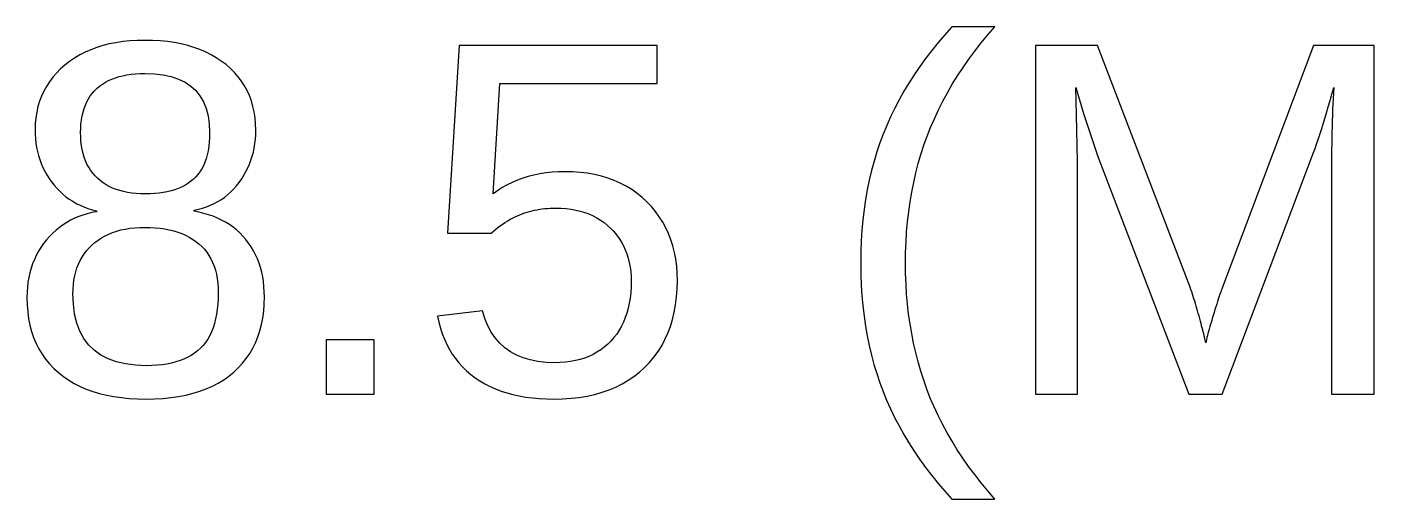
# Model space of a CAD drawing. Header units: metres. Extents: x -140 to 140, y -90 to 90.
# Drawn here: x -11.23 to -0.14, y -21.92 to -18.03 of the extents above; entities that cross this region are included whole.
import ezdxf

# ---------------------------------------------------------------- set-up
doc = ezdxf.new("R2010")
doc.units = ezdxf.units.M

msp = doc.modelspace()

# ---------------------------------------------------------------- linework, layer by layer
for p, q in [((-3.61098, -18.0338), (-3.66864, -18.0977)), ((-3.257, -18.0338), (-3.61098, -18.0338)), ((-3.31433, -18.0992), (-3.257, -18.0338)), ((-10.601, -18.187), (-10.6516, -18.2027)), ((-10.5484, -18.1738), (-10.601, -18.187)), ((-10.4938, -18.1629), (-10.5484, -18.1738)), ((-10.4372, -18.1545), (-10.4938, -18.1629)), ((-10.3786, -18.1485), (-10.4372, -18.1545)), ((-10.3181, -18.1449), (-10.3786, -18.1485)), ((-10.2555, -18.1437), (-10.3181, -18.1449)), ((-10.1915, -18.1448), (-10.2555, -18.1437)), ((-10.1295, -18.1484), (-10.1915, -18.1448)), ((-10.0697, -18.1543), (-10.1295, -18.1484)), ((-10.012, -18.1625), (-10.0697, -18.1543)), ((-9.95638, -18.1732), (-10.012, -18.1625)), ((-9.90286, -18.1861), (-9.95638, -18.1732)), ((-9.85146, -18.2015), (-9.90286, -18.1861)), ((-7.66768, -18.1864), (-7.76329, -19.7284)), ((-6.03813, -18.1864), (-7.66768, -18.1864)), ((-6.03813, -18.4976), (-6.03813, -18.1864)), ((-3.72397, -18.1622), (-3.77693, -18.2273)), ((-3.66864, -18.0977), (-3.72397, -18.1622)), ((-3.42181, -18.2319), (-3.36928, -18.1653)), ((-3.36928, -18.1653), (-3.31433, -18.0992)), ((-2.41263, -18.1864), (-2.92323, -18.1864)), ((-2.92323, -18.1864), (-2.92323, -21.0528)), ((-1.64973, -20.174), (-2.41263, -18.1864)), ((-0.63455, -18.1864), (-1.38321, -20.174)), ((-0.13614, -18.1864), (-0.63455, -18.1864)), ((-0.13614, -21.0528), (-0.13614, -18.1864)), ((-10.8343, -18.2893), (-10.875, -18.317)), ((-10.7916, -18.2641), (-10.8343, -18.2893)), ((-10.7469, -18.2412), (-10.7916, -18.2641)), ((-10.7003, -18.2207), (-10.7469, -18.2412)), ((-10.6516, -18.2027), (-10.7003, -18.2207)), ((-9.80215, -18.2192), (-9.85146, -18.2015)), ((-9.75496, -18.2392), (-9.80215, -18.2192)), ((-9.70988, -18.2616), (-9.75496, -18.2392)), ((-9.6669, -18.2864), (-9.70988, -18.2616)), ((-9.62602, -18.3136), (-9.6669, -18.2864)), ((-3.82756, -18.2931), (-3.87584, -18.3596)), ((-3.77693, -18.2273), (-3.82756, -18.2931)), ((-3.47195, -18.2992), (-3.42181, -18.2319)), ((-10.9499, -18.3792), (-10.9833, -18.4126)), ((-10.9137, -18.3471), (-10.9499, -18.3792)), ((-10.875, -18.317), (-10.9137, -18.3471)), ((-9.58727, -18.343), (-9.62602, -18.3136)), ((-9.55099, -18.3745), (-9.58727, -18.343)), ((-9.51762, -18.4077), (-9.55099, -18.3745)), ((-9.48717, -18.4425), (-9.51762, -18.4077)), ((-3.87584, -18.3596), (-3.92177, -18.4267)), ((-3.56506, -18.4357), (-3.5197, -18.3671)), ((-3.5197, -18.3671), (-3.47195, -18.2992)), ((-11.0413, -18.4841), (-11.066, -18.522)), ((-11.0138, -18.4476), (-11.0413, -18.4841)), ((-10.9833, -18.4126), (-11.0138, -18.4476)), ((-10.6277, -18.5203), (-10.6047, -18.5037)), ((-10.6047, -18.5037), (-10.5802, -18.4885)), ((-10.5802, -18.4885), (-10.5543, -18.4748)), ((-10.5543, -18.4748), (-10.5269, -18.4625)), ((-10.5269, -18.4625), (-10.4981, -18.4517)), ((-10.4981, -18.4517), (-10.4678, -18.4423)), ((-10.4678, -18.4423), (-10.4361, -18.4343)), ((-10.4361, -18.4343), (-10.4029, -18.4278)), ((-10.4029, -18.4278), (-10.3682, -18.4228)), ((-10.3682, -18.4228), (-10.3321, -18.4192)), ((-10.3321, -18.4192), (-10.2946, -18.417)), ((-10.2946, -18.417), (-10.2555, -18.4163)), ((-10.2555, -18.4163), (-10.1767, -18.4191)), ((-10.1767, -18.4191), (-10.1042, -18.4278)), ((-10.1042, -18.4278), (-10.0379, -18.4422)), ((-10.0379, -18.4422), (-9.978, -18.4623)), ((-9.978, -18.4623), (-9.92438, -18.4882)), ((-9.92438, -18.4882), (-9.87708, -18.5198)), ((-9.87708, -18.5198), (-9.83607, -18.5572)), ((-9.45961, -18.479), (-9.48717, -18.4425)), ((-9.43494, -18.5172), (-9.45961, -18.479)), ((-9.41318, -18.557), (-9.43494, -18.5172)), ((-7.38898, -19.407), (-7.33405, -18.4976)), ((-7.33405, -18.4976), (-6.03813, -18.4976)), ((-3.96536, -18.4945), (-4.00659, -18.5629)), ((-3.92177, -18.4267), (-3.96536, -18.4945)), ((-3.64857, -18.5746), (-3.60802, -18.5048)), ((-3.60802, -18.5048), (-3.56506, -18.4357)), ((-11.1066, -18.6022), (-11.1225, -18.6445)), ((-11.0877, -18.5613), (-11.1066, -18.6022)), ((-11.066, -18.522), (-11.0877, -18.5613)), ((-10.7332, -18.65), (-10.7196, -18.6248)), ((-10.7196, -18.6248), (-10.7044, -18.6011)), ((-10.7044, -18.6011), (-10.6876, -18.5787)), ((-10.6876, -18.5787), (-10.6692, -18.5578)), ((-10.6692, -18.5578), (-10.6492, -18.5383)), ((-10.6492, -18.5383), (-10.6277, -18.5203)), ((-9.83607, -18.5572), (-9.80138, -18.6004)), ((-9.80138, -18.6004), (-9.77299, -18.6493)), ((-9.39432, -18.5984), (-9.41318, -18.557)), ((-9.37837, -18.6416), (-9.39432, -18.5984)), ((-4.00659, -18.5629), (-4.04549, -18.6319)), ((-3.68674, -18.6451), (-3.64857, -18.5746)), ((-2.58554, -18.756), (-2.59164, -18.5302)), ((-2.59164, -18.5302), (-2.52449, -18.754)), ((-0.49795, -18.6385), (-0.48297, -18.5853)), ((-0.48297, -18.5853), (-0.46776, -18.5302)), ((-0.47296, -18.6209), (-0.47524, -18.6667)), ((-0.47046, -18.5754), (-0.47296, -18.6209)), ((-0.46776, -18.5302), (-0.47046, -18.5754)), ((-11.1458, -18.7335), (-11.153, -18.7802)), ((-11.1356, -18.6883), (-11.1458, -18.7335)), ((-11.1225, -18.6445), (-11.1356, -18.6883)), ((-10.7717, -18.7649), (-10.7645, -18.734)), ((-10.7645, -18.734), (-10.7557, -18.7046)), ((-10.7557, -18.7046), (-10.7453, -18.6766)), ((-10.7453, -18.6766), (-10.7332, -18.65)), ((-9.77299, -18.6493), (-9.75092, -18.704)), ((-9.75092, -18.704), (-9.73514, -18.7644)), ((-9.36531, -18.6864), (-9.37837, -18.6416)), ((-9.35515, -18.7328), (-9.36531, -18.6864)), ((-9.3479, -18.7809), (-9.35515, -18.7328)), ((-4.08202, -18.7017), (-4.11621, -18.772)), ((-4.04549, -18.6319), (-4.08202, -18.7017)), ((-3.75589, -18.7878), (-3.72252, -18.7161)), ((-3.72252, -18.7161), (-3.68674, -18.6451)), ((-0.54143, -18.7868), (-0.52718, -18.7393)), ((-0.52718, -18.7393), (-0.51268, -18.6898)), ((-0.51268, -18.6898), (-0.49795, -18.6385)), ((-0.47728, -18.7128), (-0.47913, -18.7591)), ((-0.47524, -18.6667), (-0.47728, -18.7128)), ((-11.1574, -18.8284), (-11.1588, -18.8781)), ((-11.153, -18.7802), (-11.1574, -18.8284)), ((-10.7837, -18.866), (-10.7813, -18.8308)), ((-10.7813, -18.8308), (-10.7773, -18.7971)), ((-10.7773, -18.7971), (-10.7717, -18.7649)), ((-9.73514, -18.7644), (-9.72568, -18.8306)), ((-9.72568, -18.8306), (-9.72253, -18.9025)), ((-9.34355, -18.8307), (-9.3479, -18.7809)), ((-9.3421, -18.8821), (-9.34355, -18.8307)), ((-4.14806, -18.843), (-4.17755, -18.9147)), ((-4.11621, -18.772), (-4.14806, -18.843)), ((-3.78687, -18.8601), (-3.75589, -18.7878)), ((-2.57739, -19.1405), (-2.58554, -18.756)), ((-2.52449, -18.754), (-2.41058, -19.0998)), ((-0.56921, -18.8763), (-0.55544, -18.8325)), ((-0.55544, -18.8325), (-0.54143, -18.7868)), ((-0.48076, -18.8058), (-0.48216, -18.8528)), ((-0.47913, -18.7591), (-0.48076, -18.8058)), ((-11.1588, -18.8781), (-11.158, -18.9156)), ((-11.158, -18.9156), (-11.1556, -18.9523)), ((-11.1556, -18.9523), (-11.1516, -18.9883)), ((-10.7845, -18.9025), (-10.7837, -18.866)), ((-10.7836, -18.9397), (-10.7845, -18.9025)), ((-10.7812, -18.9754), (-10.7836, -18.9397)), ((-9.72333, -18.9426), (-9.72574, -18.981)), ((-9.72253, -18.9025), (-9.72333, -18.9426)), ((-9.34937, -18.9924), (-9.34532, -18.9564)), ((-9.34532, -18.9564), (-9.34291, -18.9196)), ((-9.34291, -18.9196), (-9.3421, -18.8821)), ((-4.17755, -18.9147), (-4.20479, -18.9874)), ((-3.84178, -19.0068), (-3.81546, -18.933)), ((-3.81546, -18.933), (-3.78687, -18.8601)), ((-0.60907, -18.9965), (-0.59602, -18.9584)), ((-0.59602, -18.9584), (-0.58273, -18.9183)), ((-0.58273, -18.9183), (-0.56921, -18.8763)), ((-0.48433, -18.9475), (-0.48508, -18.9953)), ((-0.48335, -18.9), (-0.48433, -18.9475)), ((-0.48216, -18.8528), (-0.48335, -18.9)), ((-11.1516, -18.9883), (-11.146, -19.0236)), ((-11.146, -19.0236), (-11.1388, -19.0581)), ((-11.1388, -19.0581), (-11.13, -19.0919)), ((-10.7771, -19.0099), (-10.7812, -18.9754)), ((-10.7713, -19.0429), (-10.7771, -19.0099)), ((-10.7639, -19.0745), (-10.7713, -19.0429)), ((-10.7548, -19.1048), (-10.7639, -19.0745)), ((-9.73534, -19.0525), (-9.74254, -19.0857)), ((-9.72974, -19.0176), (-9.73534, -19.0525)), ((-9.72574, -18.981), (-9.72974, -19.0176)), ((-9.37114, -19.0959), (-9.36226, -19.0622)), ((-9.36226, -19.0622), (-9.35501, -19.0276)), ((-9.35501, -19.0276), (-9.34937, -18.9924)), ((-4.22984, -19.0615), (-4.25273, -19.137)), ((-4.20479, -18.9874), (-4.22984, -19.0615)), ((-3.86601, -19.0816), (-3.84178, -19.0068)), ((-1.38728, -21.0528), (-0.63445, -19.0673)), ((-0.63445, -19.0673), (-0.62187, -19.0328)), ((-0.62187, -19.0328), (-0.60907, -18.9965)), ((-0.48563, -19.0434), (-0.48595, -19.0918)), ((-0.48508, -18.9953), (-0.48563, -19.0434)), ((-11.13, -19.0919), (-11.1196, -19.1249)), ((-11.1196, -19.1249), (-11.1076, -19.1572)), ((-11.1076, -19.1572), (-11.094, -19.1887)), ((-10.7441, -19.1337), (-10.7548, -19.1048)), ((-10.7317, -19.1611), (-10.7441, -19.1337)), ((-10.7177, -19.1873), (-10.7317, -19.1611)), ((-9.77377, -19.1746), (-9.78738, -19.2008)), ((-9.76176, -19.1467), (-9.77377, -19.1746)), ((-9.75136, -19.1171), (-9.76176, -19.1467)), ((-9.74254, -19.0857), (-9.75136, -19.1171)), ((-9.40744, -19.1927), (-9.39372, -19.1612)), ((-9.39372, -19.1612), (-9.38162, -19.129)), ((-9.38162, -19.129), (-9.37114, -19.0959)), ((-4.25273, -19.137), (-4.27342, -19.214)), ((-3.90814, -19.2344), (-3.88812, -19.1575)), ((-3.88812, -19.1575), (-3.86601, -19.0816)), ((-2.57739, -21.0528), (-2.57739, -19.1405)), ((-2.41058, -19.0998), (-1.6599, -21.0528)), ((-0.48595, -19.0918), (-0.48605, -19.1405)), ((-0.48605, -19.1405), (-0.48605, -21.0528)), ((-11.094, -19.1887), (-11.0788, -19.2195)), ((-11.0788, -19.2195), (-11.062, -19.2495)), ((-11.062, -19.2495), (-11.0435, -19.2788)), ((-11.0435, -19.2788), (-11.0235, -19.3073)), ((-10.702, -19.212), (-10.7177, -19.1873)), ((-10.6847, -19.2353), (-10.702, -19.212)), ((-10.6657, -19.2573), (-10.6847, -19.2353)), ((-10.6451, -19.2778), (-10.6657, -19.2573)), ((-10.623, -19.297), (-10.6451, -19.2778)), ((-9.85783, -19.288), (-9.87936, -19.3056)), ((-9.83781, -19.2688), (-9.85783, -19.288)), ((-9.8194, -19.2479), (-9.83781, -19.2688)), ((-9.80258, -19.2252), (-9.8194, -19.2479)), ((-9.78738, -19.2008), (-9.80258, -19.2252)), ((-9.47842, -19.3114), (-9.45825, -19.2829)), ((-9.45825, -19.2829), (-9.4397, -19.2536)), ((-9.4397, -19.2536), (-9.42276, -19.2235)), ((-9.42276, -19.2235), (-9.40744, -19.1927)), ((-7.18871, -19.2933), (-7.23151, -19.3117)), ((-7.14455, -19.277), (-7.18871, -19.2933)), ((-7.099, -19.2629), (-7.14455, -19.277)), ((-7.05209, -19.251), (-7.099, -19.2629)), ((-7.0038, -19.2413), (-7.05209, -19.251)), ((-6.95415, -19.2337), (-7.0038, -19.2413)), ((-6.90312, -19.2283), (-6.95415, -19.2337)), ((-6.85072, -19.225), (-6.90312, -19.2283)), ((-6.79695, -19.2239), (-6.85072, -19.225)), ((-6.73286, -19.2254), (-6.79695, -19.2239)), ((-6.67082, -19.2298), (-6.73286, -19.2254)), ((-6.61081, -19.2372), (-6.67082, -19.2298)), ((-6.55283, -19.2474), (-6.61081, -19.2372)), ((-6.49689, -19.2607), (-6.55283, -19.2474)), ((-6.44298, -19.2768), (-6.49689, -19.2607)), ((-6.3911, -19.2959), (-6.44298, -19.2768)), ((-6.34125, -19.3179), (-6.3911, -19.2959)), ((-4.29195, -19.2924), (-4.30829, -19.3722)), ((-4.27342, -19.214), (-4.29195, -19.2924)), ((-3.92604, -19.3124), (-3.90814, -19.2344)), ((-11.0235, -19.3073), (-11.0021, -19.3347)), ((-11.0021, -19.3347), (-10.9796, -19.3606)), ((-10.9796, -19.3606), (-10.9558, -19.385)), ((-10.9558, -19.385), (-10.9309, -19.4079)), ((-10.5995, -19.3145), (-10.623, -19.297)), ((-10.5747, -19.3306), (-10.5995, -19.3145)), ((-10.5485, -19.3451), (-10.5747, -19.3306)), ((-10.5209, -19.3581), (-10.5485, -19.3451)), ((-10.492, -19.3696), (-10.5209, -19.3581)), ((-10.4617, -19.3795), (-10.492, -19.3696)), ((-10.4301, -19.3879), (-10.4617, -19.3795)), ((-10.3971, -19.3948), (-10.4301, -19.3879)), ((-10.3627, -19.4001), (-10.3971, -19.3948)), ((-10.327, -19.404), (-10.3627, -19.4001)), ((-10.2899, -19.4062), (-10.327, -19.404)), ((-10.2515, -19.407), (-10.2899, -19.4062)), ((-10.2124, -19.4063), (-10.2515, -19.407)), ((-10.1749, -19.4042), (-10.2124, -19.4063)), ((-10.1388, -19.4007), (-10.1749, -19.4042)), ((-10.1041, -19.3958), (-10.1388, -19.4007)), ((-10.0709, -19.3894), (-10.1041, -19.3958)), ((-10.0392, -19.3817), (-10.0709, -19.3894)), ((-10.0089, -19.3725), (-10.0392, -19.3817)), ((-9.98009, -19.362), (-10.0089, -19.3725)), ((-9.95273, -19.35), (-9.98009, -19.362)), ((-9.92682, -19.3366), (-9.95273, -19.35)), ((-9.90236, -19.3218), (-9.92682, -19.3366)), ((-9.87936, -19.3056), (-9.90236, -19.3218)), ((-9.57173, -19.4112), (-9.54663, -19.3887)), ((-9.54663, -19.3887), (-9.52272, -19.3645)), ((-9.52272, -19.3645), (-9.49998, -19.3388)), ((-9.49998, -19.3388), (-9.47842, -19.3114)), ((-7.35167, -19.3799), (-7.38898, -19.407)), ((-7.31299, -19.355), (-7.35167, -19.3799)), ((-7.27293, -19.3323), (-7.31299, -19.355)), ((-7.23151, -19.3117), (-7.27293, -19.3323)), ((-6.29344, -19.3429), (-6.34125, -19.3179)), ((-6.24767, -19.3708), (-6.29344, -19.3429)), ((-6.20393, -19.4016), (-6.24767, -19.3708)), ((-6.16223, -19.4354), (-6.20393, -19.4016)), ((-4.30829, -19.3722), (-4.32245, -19.4534)), ((-3.95554, -19.4716), (-3.94183, -19.3915)), ((-3.94183, -19.3915), (-3.92604, -19.3124)), ((-10.9309, -19.4079), (-10.9049, -19.4292)), ((-10.9049, -19.4292), (-10.8776, -19.449)), ((-10.8776, -19.449), (-10.8492, -19.4673)), ((-10.8492, -19.4673), (-10.8197, -19.4841)), ((-10.8197, -19.4841), (-10.7889, -19.4994)), ((-10.7889, -19.4994), (-10.757, -19.5132)), ((-10.757, -19.5132), (-10.7239, -19.5254)), ((-9.78044, -19.5237), (-9.74709, -19.5124)), ((-9.74709, -19.5124), (-9.7149, -19.4996)), ((-9.7149, -19.4996), (-9.68391, -19.4851)), ((-9.68391, -19.4851), (-9.6541, -19.4691)), ((-9.6541, -19.4691), (-9.62546, -19.4514)), ((-9.62546, -19.4514), (-9.59801, -19.4321)), ((-9.59801, -19.4321), (-9.57173, -19.4112)), ((-6.12256, -19.4721), (-6.16223, -19.4354)), ((-6.08539, -19.5112), (-6.12256, -19.4721)), ((-6.05119, -19.552), (-6.08539, -19.5112)), ((-4.32245, -19.4534), (-4.33443, -19.536)), ((-3.96712, -19.5528), (-3.95554, -19.4716)), ((-10.8662, -19.6231), (-10.8978, -19.6409)), ((-10.8335, -19.607), (-10.8662, -19.6231)), ((-10.7998, -19.5928), (-10.8335, -19.607)), ((-10.765, -19.5803), (-10.7998, -19.5928)), ((-10.7291, -19.5696), (-10.765, -19.5803)), ((-10.6922, -19.5606), (-10.7291, -19.5696)), ((-10.7239, -19.5254), (-10.6897, -19.5361)), ((-10.6543, -19.5535), (-10.6922, -19.5606)), ((-10.6897, -19.5361), (-10.6543, -19.5453)), ((-10.6543, -19.5453), (-10.6543, -19.5535)), ((-9.85069, -19.5413), (-9.81497, -19.5333)), ((-9.85069, -19.5494), (-9.85069, -19.5413)), ((-9.80916, -19.5572), (-9.85069, -19.5494)), ((-9.81497, -19.5333), (-9.78044, -19.5237)), ((-9.76907, -19.5666), (-9.80916, -19.5572)), ((-9.73044, -19.5777), (-9.76907, -19.5666)), ((-9.69325, -19.5905), (-9.73044, -19.5777)), ((-9.6575, -19.6051), (-9.69325, -19.5905)), ((-9.62318, -19.6213), (-9.6575, -19.6051)), ((-9.59033, -19.6392), (-9.62318, -19.6213)), ((-7.28693, -19.639), (-7.26721, -19.6268)), ((-7.26721, -19.6268), (-7.2475, -19.6154)), ((-7.2475, -19.6154), (-7.22778, -19.6047)), ((-7.22778, -19.6047), (-7.20807, -19.5948)), ((-7.20807, -19.5948), (-7.18835, -19.5857)), ((-7.18835, -19.5857), (-7.16862, -19.5773)), ((-7.16862, -19.5773), (-7.14891, -19.5698)), ((-7.14891, -19.5698), (-7.12907, -19.5629)), ((-7.12907, -19.5629), (-7.10899, -19.5565)), ((-7.10899, -19.5565), (-7.08867, -19.5507)), ((-7.08867, -19.5507), (-7.0681, -19.5454)), ((-7.0681, -19.5454), (-7.0473, -19.5407)), ((-7.0473, -19.5407), (-7.02626, -19.5365)), ((-7.02626, -19.5365), (-7.00497, -19.5329)), ((-7.00497, -19.5329), (-6.98344, -19.5299)), ((-6.98344, -19.5299), (-6.96169, -19.5274)), ((-6.96169, -19.5274), (-6.93968, -19.5255)), ((-6.93968, -19.5255), (-6.91743, -19.5241)), ((-6.91743, -19.5241), (-6.89494, -19.5233)), ((-6.89494, -19.5233), (-6.87222, -19.523)), ((-6.87222, -19.523), (-6.8291, -19.524)), ((-6.8291, -19.524), (-6.78735, -19.5269)), ((-6.78735, -19.5269), (-6.74699, -19.5319)), ((-6.74699, -19.5319), (-6.70802, -19.5388)), ((-6.70802, -19.5388), (-6.67044, -19.5477)), ((-6.67044, -19.5477), (-6.63423, -19.5585)), ((-6.63423, -19.5585), (-6.59941, -19.5713)), ((-6.59941, -19.5713), (-6.56598, -19.5862)), ((-6.56598, -19.5862), (-6.53394, -19.6029)), ((-6.53394, -19.6029), (-6.50327, -19.6217)), ((-6.50327, -19.6217), (-6.47398, -19.6424)), ((-6.01997, -19.5947), (-6.05119, -19.552)), ((-5.99173, -19.6391), (-6.01997, -19.5947)), ((-4.34424, -19.6201), (-4.35187, -19.7056)), ((-4.33443, -19.536), (-4.34424, -19.6201)), ((-3.97659, -19.635), (-3.96712, -19.5528)), ((-11.0137, -19.7301), (-11.04, -19.7569)), ((-10.9863, -19.7052), (-11.0137, -19.7301)), ((-10.9579, -19.682), (-10.9863, -19.7052)), ((-10.9284, -19.6606), (-10.9579, -19.682)), ((-10.8978, -19.6409), (-10.9284, -19.6606)), ((-10.5829, -19.7514), (-10.5523, -19.7367)), ((-10.5523, -19.7367), (-10.5203, -19.7238)), ((-10.5203, -19.7238), (-10.4868, -19.7126)), ((-10.4868, -19.7126), (-10.4519, -19.7032)), ((-10.4519, -19.7032), (-10.4155, -19.6954)), ((-10.4155, -19.6954), (-10.3777, -19.6894)), ((-10.3777, -19.6894), (-10.3384, -19.6851)), ((-10.3384, -19.6851), (-10.2977, -19.6825)), ((-10.2977, -19.6825), (-10.2555, -19.6816)), ((-10.2555, -19.6816), (-10.2122, -19.6824)), ((-10.2122, -19.6824), (-10.1703, -19.6848)), ((-10.1703, -19.6848), (-10.13, -19.6888)), ((-10.13, -19.6888), (-10.0912, -19.6944)), ((-10.0912, -19.6944), (-10.0539, -19.7017)), ((-10.0539, -19.7017), (-10.0181, -19.7105)), ((-10.0181, -19.7105), (-9.98381, -19.7209)), ((-9.98381, -19.7209), (-9.95105, -19.7329)), ((-9.95105, -19.7329), (-9.91982, -19.7465)), ((-9.55891, -19.6588), (-9.59033, -19.6392)), ((-9.52895, -19.6801), (-9.55891, -19.6588)), ((-9.50041, -19.7031), (-9.52895, -19.6801)), ((-9.47333, -19.7278), (-9.50041, -19.7031)), ((-9.44769, -19.7542), (-9.47333, -19.7278)), ((-7.76329, -19.7284), (-7.40523, -19.7284)), ((-7.40523, -19.7284), (-7.38551, -19.7116)), ((-7.38551, -19.7116), (-7.3658, -19.6956)), ((-7.3658, -19.6956), (-7.34608, -19.6803)), ((-7.34608, -19.6803), (-7.32637, -19.6657)), ((-7.32637, -19.6657), (-7.30666, -19.652)), ((-7.30666, -19.652), (-7.28693, -19.639)), ((-6.47398, -19.6424), (-6.44609, -19.6651)), ((-6.44609, -19.6651), (-6.41959, -19.6898)), ((-6.41959, -19.6898), (-6.39476, -19.7161)), ((-6.39476, -19.7161), (-6.37192, -19.7436)), ((-5.96645, -19.6853), (-5.99173, -19.6391)), ((-5.94415, -19.7333), (-5.96645, -19.6853)), ((-5.92482, -19.7831), (-5.94415, -19.7333)), ((-4.35187, -19.7056), (-4.35732, -19.7925)), ((-3.98923, -19.8027), (-3.98396, -19.7183)), ((-3.98396, -19.7183), (-3.97659, -19.635)), ((-11.1109, -19.8464), (-11.1309, -19.8784)), ((-11.089, -19.8154), (-11.1109, -19.8464)), ((-11.0652, -19.7854), (-11.089, -19.8154)), ((-11.04, -19.7569), (-11.0652, -19.7854)), ((-10.7354, -19.8745), (-10.7141, -19.8501)), ((-10.7141, -19.8501), (-10.6909, -19.8271)), ((-10.6909, -19.8271), (-10.6661, -19.8056)), ((-10.6661, -19.8056), (-10.6398, -19.7858)), ((-10.6398, -19.7858), (-10.6121, -19.7677)), ((-10.6121, -19.7677), (-10.5829, -19.7514)), ((-9.91982, -19.7465), (-9.89009, -19.7617)), ((-9.89009, -19.7617), (-9.86189, -19.7785)), ((-9.86189, -19.7785), (-9.83521, -19.7969)), ((-9.83521, -19.7969), (-9.81004, -19.8169)), ((-9.81004, -19.8169), (-9.78656, -19.8385)), ((-9.78656, -19.8385), (-9.76497, -19.8617)), ((-9.42349, -19.7823), (-9.44769, -19.7542)), ((-9.40092, -19.8119), (-9.42349, -19.7823)), ((-9.38016, -19.8425), (-9.40092, -19.8119)), ((-9.36119, -19.8742), (-9.38016, -19.8425)), ((-6.37192, -19.7436), (-6.35106, -19.7723)), ((-6.35106, -19.7723), (-6.33218, -19.8023)), ((-6.33218, -19.8023), (-6.31529, -19.8335)), ((-6.31529, -19.8335), (-6.3004, -19.8659)), ((-5.90848, -19.8346), (-5.92482, -19.7831)), ((-5.8951, -19.8879), (-5.90848, -19.8346)), ((-4.35732, -19.7925), (-4.36058, -19.8808)), ((-3.9924, -19.8881), (-3.98923, -19.8027)), ((-11.1651, -19.9457), (-11.1794, -19.981)), ((-11.1489, -19.9116), (-11.1651, -19.9457)), ((-11.1309, -19.8784), (-11.1489, -19.9116)), ((-10.8021, -19.9846), (-10.7882, -19.9551)), ((-10.7882, -19.9551), (-10.7725, -19.9269)), ((-10.7725, -19.9269), (-10.7549, -19.9)), ((-10.7549, -19.9), (-10.7354, -19.8745)), ((-9.76497, -19.8617), (-9.74524, -19.8864)), ((-9.74524, -19.8864), (-9.7274, -19.9126)), ((-9.7274, -19.9126), (-9.71144, -19.9404)), ((-9.71144, -19.9404), (-9.69736, -19.9698)), ((-9.34404, -19.9071), (-9.36119, -19.8742)), ((-9.32869, -19.9411), (-9.34404, -19.9071)), ((-9.31516, -19.9762), (-9.32869, -19.9411)), ((-6.3004, -19.8659), (-6.28749, -19.8995)), ((-6.28749, -19.8995), (-6.27657, -19.9344)), ((-6.27657, -19.9344), (-6.26762, -19.9705)), ((-5.88469, -19.943), (-5.8951, -19.8879)), ((-5.87724, -19.9999), (-5.88469, -19.943)), ((-4.36058, -19.8808), (-4.36166, -19.9705)), ((-3.99345, -19.9746), (-3.9924, -19.8881)), ((-11.2022, -20.0546), (-11.2107, -20.0931)), ((-11.1917, -20.0173), (-11.2022, -20.0546)), ((-11.1794, -19.981), (-11.1917, -20.0173)), ((-10.8327, -20.0807), (-10.8244, -20.0473)), ((-10.8244, -20.0473), (-10.8142, -20.0153)), ((-10.8142, -20.0153), (-10.8021, -19.9846)), ((-9.69736, -19.9698), (-9.68515, -20.0007)), ((-9.68515, -20.0007), (-9.67482, -20.0331)), ((-9.67482, -20.0331), (-9.66637, -20.0671)), ((-9.66637, -20.0671), (-9.65979, -20.1027)), ((-9.30341, -20.0124), (-9.31516, -19.9762)), ((-9.29349, -20.0498), (-9.30341, -20.0124)), ((-9.28535, -20.0882), (-9.29349, -20.0498)), ((-6.26762, -19.9705), (-6.26067, -20.0078)), ((-6.26067, -20.0078), (-6.25571, -20.0464)), ((-6.25571, -20.0464), (-6.25273, -20.0861)), ((-5.87279, -20.0586), (-5.87724, -19.9999)), ((-5.87131, -20.119), (-5.87279, -20.0586)), ((-4.36166, -19.9705), (-4.36166, -19.9787)), ((-4.36166, -19.9787), (-4.36058, -20.0678)), ((-4.36058, -20.0678), (-4.35733, -20.1556)), ((-3.9924, -20.0607), (-3.99345, -19.9746)), ((-3.98929, -20.1458), (-3.9924, -20.0607)), ((-11.2222, -20.1731), (-11.225, -20.2147)), ((-11.2174, -20.1326), (-11.2222, -20.1731)), ((-11.2107, -20.0931), (-11.2174, -20.1326)), ((-10.8466, -20.1884), (-10.8439, -20.1512)), ((-10.8439, -20.1512), (-10.8392, -20.1153)), ((-10.8392, -20.1153), (-10.8327, -20.0807)), ((-9.65979, -20.1027), (-9.65509, -20.1398)), ((-9.65509, -20.1398), (-9.65228, -20.1785)), ((-9.65228, -20.1785), (-9.65134, -20.2187)), ((-9.27904, -20.1278), (-9.28535, -20.0882)), ((-9.27452, -20.1685), (-9.27904, -20.1278)), ((-9.27182, -20.2104), (-9.27452, -20.1685)), ((-6.25272, -20.1743), (-6.25568, -20.2198)), ((-6.25273, -20.0861), (-6.25174, -20.1272)), ((-6.25174, -20.1272), (-6.25272, -20.1743)), ((-5.87289, -20.1877), (-5.87131, -20.119)), ((-4.35733, -20.1556), (-4.35191, -20.242)), ((-3.98407, -20.2299), (-3.98929, -20.1458)), ((-1.64349, -20.1925), (-1.64973, -20.174)), ((-1.38623, -20.1813), (-1.38965, -20.19)), ((-1.38321, -20.174), (-1.38623, -20.1813)), ((-11.225, -20.2147), (-11.226, -20.2574)), ((-11.226, -20.2574), (-11.2244, -20.3179)), ((-10.8476, -20.2269), (-10.8466, -20.1884)), ((-10.844, -20.3144), (-10.8476, -20.2269)), ((-9.65221, -20.2659), (-9.6548, -20.3111)), ((-9.65134, -20.2187), (-9.65221, -20.2659)), ((-9.2724, -20.3133), (-9.2709, -20.2533)), ((-9.2709, -20.2533), (-9.27182, -20.2104)), ((-6.26062, -20.2637), (-6.26753, -20.3061)), ((-6.25568, -20.2198), (-6.26062, -20.2637)), ((-5.88567, -20.3181), (-5.87769, -20.254)), ((-5.87769, -20.254), (-5.87289, -20.1877)), ((-4.35191, -20.242), (-4.34433, -20.3271)), ((-3.97679, -20.3129), (-3.98407, -20.2299)), ((-1.63728, -20.2113), (-1.64349, -20.1925)), ((-1.63112, -20.2303), (-1.63728, -20.2113)), ((-1.62498, -20.2495), (-1.63112, -20.2303)), ((-1.61888, -20.2688), (-1.62498, -20.2495)), ((-1.61282, -20.2884), (-1.61888, -20.2688)), ((-1.60681, -20.3082), (-1.61282, -20.2884)), ((-1.42467, -20.2921), (-1.43126, -20.3125)), ((-1.41847, -20.2731), (-1.42467, -20.2921)), ((-1.41267, -20.2556), (-1.41847, -20.2731)), ((-1.40727, -20.2396), (-1.41267, -20.2556)), ((-1.40227, -20.225), (-1.40727, -20.2396)), ((-1.39766, -20.2119), (-1.40227, -20.225)), ((-1.39345, -20.2002), (-1.39766, -20.2119)), ((-1.38965, -20.19), (-1.39345, -20.2002)), ((-11.2244, -20.3179), (-11.2198, -20.3763)), ((-11.2198, -20.3763), (-11.2121, -20.4326)), ((-10.8333, -20.395), (-10.844, -20.3144)), ((-10.8154, -20.4686), (-10.8333, -20.395)), ((-9.66521, -20.3954), (-9.673, -20.4346)), ((-9.65913, -20.3543), (-9.66521, -20.3954)), ((-9.6548, -20.3111), (-9.65913, -20.3543)), ((-9.28435, -20.4271), (-9.27689, -20.3712)), ((-9.27689, -20.3712), (-9.2724, -20.3133)), ((-7.47643, -20.3692), (-7.84668, -20.412)), ((-7.45644, -20.4322), (-7.47643, -20.3692)), ((-6.28728, -20.3861), (-6.30011, -20.4237)), ((-6.27641, -20.3469), (-6.28728, -20.3861)), ((-6.26753, -20.3061), (-6.27641, -20.3469)), ((-5.91118, -20.4394), (-5.89682, -20.3799)), ((-5.89682, -20.3799), (-5.88567, -20.3181)), ((-4.34433, -20.3271), (-4.33458, -20.4108)), ((-3.96741, -20.3948), (-3.97679, -20.3129)), ((-3.95596, -20.4757), (-3.96741, -20.3948)), ((-1.60081, -20.3282), (-1.60681, -20.3082)), ((-1.59486, -20.3484), (-1.60081, -20.3282)), ((-1.58896, -20.3689), (-1.59486, -20.3484)), ((-1.58307, -20.3895), (-1.58896, -20.3689)), ((-1.57724, -20.4103), (-1.58307, -20.3895)), ((-1.45341, -20.3825), (-1.46118, -20.4075)), ((-1.44563, -20.3577), (-1.45341, -20.3825)), ((-1.43825, -20.3344), (-1.44563, -20.3577)), ((-1.43126, -20.3125), (-1.43825, -20.3344)), ((-11.2121, -20.4326), (-11.2014, -20.4866)), ((-11.2014, -20.4866), (-11.1876, -20.5386)), ((-10.7904, -20.5351), (-10.8154, -20.4686)), ((-9.69382, -20.5069), (-9.70682, -20.54)), ((-9.68254, -20.4717), (-9.69382, -20.5069)), ((-9.673, -20.4346), (-9.68254, -20.4717)), ((-9.30823, -20.5326), (-9.2948, -20.4809)), ((-9.2948, -20.4809), (-9.28435, -20.4271)), ((-7.84668, -20.412), (-7.8356, -20.4621)), ((-7.8356, -20.4621), (-7.82237, -20.5103)), ((-7.82237, -20.5103), (-7.80699, -20.5567)), ((-7.43213, -20.49), (-7.45644, -20.4322)), ((-7.40352, -20.5428), (-7.43213, -20.49)), ((-6.3317, -20.4943), (-6.35045, -20.5272)), ((-6.31491, -20.4598), (-6.3317, -20.4943)), ((-6.30011, -20.4237), (-6.31491, -20.4598)), ((-5.94946, -20.5515), (-5.92873, -20.4966)), ((-5.92873, -20.4966), (-5.91118, -20.4394)), ((-4.33458, -20.4108), (-4.32266, -20.4931)), ((-4.32266, -20.4931), (-4.30858, -20.5741)), ((-3.94243, -20.5555), (-3.95596, -20.4757)), ((-1.57143, -20.4313), (-1.57724, -20.4103)), ((-1.56578, -20.452), (-1.57143, -20.4313)), ((-1.56044, -20.4718), (-1.56578, -20.452)), ((-1.5554, -20.4906), (-1.56044, -20.4718)), ((-1.55066, -20.5086), (-1.5554, -20.4906)), ((-1.54623, -20.5257), (-1.55066, -20.5086)), ((-1.48804, -20.4975), (-1.49371, -20.5175)), ((-1.48196, -20.4765), (-1.48804, -20.4975)), ((-1.47545, -20.4545), (-1.48196, -20.4765)), ((-1.46852, -20.4315), (-1.47545, -20.4545)), ((-1.46118, -20.4075), (-1.46852, -20.4315)), ((-11.1876, -20.5386), (-11.1707, -20.5883)), ((-11.1707, -20.5883), (-11.1507, -20.6359)), ((-10.7582, -20.5947), (-10.7904, -20.5351)), ((-10.7188, -20.6472), (-10.7582, -20.5947)), ((-9.73802, -20.6002), (-9.75623, -20.6273)), ((-9.72156, -20.5711), (-9.73802, -20.6002)), ((-9.70682, -20.54), (-9.72156, -20.5711)), ((-9.34406, -20.6298), (-9.32465, -20.5822)), ((-9.32465, -20.5822), (-9.30823, -20.5326)), ((-8.3669, -20.6073), (-8.7636, -20.6073)), ((-8.7636, -20.6073), (-8.7636, -21.0528)), ((-8.3669, -21.0528), (-8.3669, -20.6073)), ((-7.80699, -20.5567), (-7.78947, -20.6012)), ((-7.78947, -20.6012), (-7.76982, -20.6439)), ((-7.37059, -20.5907), (-7.40352, -20.5428)), ((-7.33336, -20.6334), (-7.37059, -20.5907)), ((-6.41856, -20.6165), (-6.44499, -20.6428)), ((-6.39389, -20.5883), (-6.41856, -20.6165)), ((-6.37119, -20.5585), (-6.39389, -20.5883)), ((-6.35045, -20.5272), (-6.37119, -20.5585)), ((-6.0005, -20.6545), (-5.97339, -20.6042)), ((-5.97339, -20.6042), (-5.94946, -20.5515)), ((-4.30858, -20.5741), (-4.29233, -20.6537)), ((-3.9268, -20.6342), (-3.94243, -20.5555)), ((-1.5421, -20.5418), (-1.54623, -20.5257)), ((-1.53825, -20.5571), (-1.5421, -20.5418)), ((-1.53473, -20.5714), (-1.53825, -20.5571)), ((-1.53149, -20.5849), (-1.53473, -20.5714)), ((-1.52856, -20.5974), (-1.53149, -20.5849)), ((-1.52592, -20.6091), (-1.52856, -20.5974)), ((-1.52359, -20.6198), (-1.52592, -20.6091)), ((-1.52156, -20.6297), (-1.52359, -20.6198)), ((-1.51884, -20.6166), (-1.52156, -20.6297)), ((-1.51572, -20.6026), (-1.51884, -20.6166)), ((-1.51216, -20.5876), (-1.51572, -20.6026)), ((-1.50818, -20.5716), (-1.51216, -20.5876)), ((-1.50377, -20.5546), (-1.50818, -20.5716)), ((-1.49895, -20.5365), (-1.50377, -20.5546)), ((-1.49371, -20.5175), (-1.49895, -20.5365)), ((-11.1507, -20.6359), (-11.1277, -20.6813)), ((-11.1277, -20.6813), (-11.1016, -20.7245)), ((-11.1016, -20.7245), (-11.0725, -20.7656)), ((-10.6724, -20.6927), (-10.7188, -20.6472)), ((-10.6187, -20.7313), (-10.6724, -20.6927)), ((-10.558, -20.7628), (-10.6187, -20.7313)), ((-9.87355, -20.734), (-9.9024, -20.7501)), ((-9.84651, -20.7162), (-9.87355, -20.734)), ((-9.82126, -20.6967), (-9.84651, -20.7162)), ((-9.79784, -20.6754), (-9.82126, -20.6967)), ((-9.77615, -20.6524), (-9.79784, -20.6754)), ((-9.75623, -20.6273), (-9.77615, -20.6524)), ((-9.42018, -20.7601), (-9.39182, -20.7187)), ((-9.39182, -20.7187), (-9.36644, -20.6753)), ((-9.36644, -20.6753), (-9.34406, -20.6298)), ((-7.76982, -20.6439), (-7.74803, -20.6847)), ((-7.74803, -20.6847), (-7.72408, -20.7237)), ((-7.72408, -20.7237), (-7.698, -20.7608)), ((-7.29182, -20.6712), (-7.33336, -20.6334)), ((-7.24597, -20.7039), (-7.29182, -20.6712)), ((-7.1958, -20.7316), (-7.24597, -20.7039)), ((-7.14133, -20.7542), (-7.1958, -20.7316)), ((-6.56584, -20.727), (-6.59985, -20.7428)), ((-6.53336, -20.7091), (-6.56584, -20.727)), ((-6.50238, -20.6891), (-6.53336, -20.7091)), ((-6.47293, -20.667), (-6.50238, -20.6891)), ((-6.44499, -20.6428), (-6.47293, -20.667)), ((-6.06432, -20.7484), (-6.03082, -20.7026)), ((-6.03082, -20.7026), (-6.0005, -20.6545)), ((-4.29233, -20.6537), (-4.27391, -20.732)), ((-4.27391, -20.732), (-4.25333, -20.8089)), ((-3.9091, -20.7119), (-3.9268, -20.6342)), ((-3.88931, -20.7886), (-3.9091, -20.7119)), ((-11.0725, -20.7656), (-11.0402, -20.8045)), ((-11.0402, -20.8045), (-11.0049, -20.8412)), ((-11.0049, -20.8412), (-10.9666, -20.8758)), ((-10.49, -20.7873), (-10.558, -20.7628)), ((-10.4149, -20.8049), (-10.49, -20.7873)), ((-10.3327, -20.8154), (-10.4149, -20.8049)), ((-10.2433, -20.8189), (-10.3327, -20.8154)), ((-10.1982, -20.818), (-10.2433, -20.8189)), ((-10.1549, -20.8155), (-10.1982, -20.818)), ((-10.1134, -20.8112), (-10.1549, -20.8155)), ((-10.0737, -20.8053), (-10.1134, -20.8112)), ((-10.0359, -20.7977), (-10.0737, -20.8053)), ((-9.9998, -20.7883), (-10.0359, -20.7977)), ((-9.96553, -20.7773), (-9.9998, -20.7883)), ((-9.93306, -20.7645), (-9.96553, -20.7773)), ((-9.9024, -20.7501), (-9.93306, -20.7645)), ((-9.52318, -20.8717), (-9.48586, -20.8366)), ((-9.48586, -20.8366), (-9.45152, -20.7994)), ((-9.45152, -20.7994), (-9.42018, -20.7601)), ((-7.698, -20.7608), (-7.66977, -20.796)), ((-7.66977, -20.796), (-7.6394, -20.8294)), ((-7.6394, -20.8294), (-7.60689, -20.861)), ((-7.08255, -20.7718), (-7.14133, -20.7542)), ((-7.01947, -20.7844), (-7.08255, -20.7718)), ((-6.95206, -20.7919), (-7.01947, -20.7844)), ((-6.88036, -20.7944), (-6.95206, -20.7919)), ((-6.83574, -20.7934), (-6.88036, -20.7944)), ((-6.79263, -20.7902), (-6.83574, -20.7934)), ((-6.75104, -20.785), (-6.79263, -20.7902)), ((-6.71097, -20.7776), (-6.75104, -20.785)), ((-6.67241, -20.7681), (-6.71097, -20.7776)), ((-6.63538, -20.7565), (-6.67241, -20.7681)), ((-6.59985, -20.7428), (-6.63538, -20.7565)), ((-6.18359, -20.8716), (-6.14088, -20.8331)), ((-6.14088, -20.8331), (-6.101, -20.7919)), ((-6.101, -20.7919), (-6.06432, -20.7484)), ((-4.25333, -20.8089), (-4.23058, -20.8844)), ((-3.86745, -20.8642), (-3.88931, -20.7886)), ((-10.9666, -20.8758), (-10.9255, -20.908)), ((-10.9255, -20.908), (-10.882, -20.9376)), ((-10.882, -20.9376), (-10.8362, -20.9647)), ((-9.65131, -20.9623), (-9.60599, -20.9347)), ((-9.60599, -20.9347), (-9.56329, -20.9046)), ((-9.56329, -20.9046), (-9.52318, -20.8717)), ((-7.60689, -20.861), (-7.57224, -20.8907)), ((-7.57224, -20.8907), (-7.53543, -20.9185)), ((-7.53543, -20.9185), (-7.49664, -20.9444)), ((-7.49664, -20.9444), (-7.45604, -20.9682)), ((-6.32651, -20.9687), (-6.2764, -20.9394)), ((-6.2764, -20.9394), (-6.22876, -20.907)), ((-6.22876, -20.907), (-6.18359, -20.8716)), ((-4.23058, -20.8844), (-4.20566, -20.9586)), ((-4.20566, -20.9586), (-4.17857, -21.0314)), ((-3.84351, -20.9387), (-3.86745, -20.8642)), ((-3.81747, -21.0121), (-3.84351, -20.9387)), ((-10.8362, -20.9647), (-10.788, -20.9892)), ((-10.788, -20.9892), (-10.7374, -21.011)), ((-10.7374, -21.011), (-10.6844, -21.0304)), ((-10.6844, -21.0304), (-10.6291, -21.0471)), ((-10.6291, -21.0471), (-10.5714, -21.0613)), ((-10.5714, -21.0613), (-10.5114, -21.0729)), ((-9.97775, -21.0725), (-9.91685, -21.0607)), ((-9.91685, -21.0607), (-9.85854, -21.0462)), ((-9.85854, -21.0462), (-9.80283, -21.0292)), ((-9.80283, -21.0292), (-9.74973, -21.0095)), ((-9.74973, -21.0095), (-9.6992, -20.9872)), ((-9.6992, -20.9872), (-9.65131, -20.9623)), ((-8.7636, -21.0528), (-8.3669, -21.0528)), ((-7.45604, -20.9682), (-7.41359, -20.99)), ((-7.41359, -20.99), (-7.36932, -21.0096)), ((-7.36932, -21.0096), (-7.32321, -21.0272)), ((-7.32321, -21.0272), (-7.27528, -21.0428)), ((-7.27528, -21.0428), (-7.22552, -21.0562)), ((-7.22552, -21.0562), (-7.17392, -21.0676)), ((-7.17392, -21.0676), (-7.1205, -21.0769)), ((-6.67897, -21.0796), (-6.61406, -21.0688)), ((-6.61406, -21.0688), (-6.55161, -21.055)), ((-6.55161, -21.055), (-6.49162, -21.038)), ((-6.49162, -21.038), (-6.43411, -21.018)), ((-6.43411, -21.018), (-6.37907, -20.9949)), ((-6.37907, -20.9949), (-6.32651, -20.9687)), ((-4.17857, -21.0314), (-4.14922, -21.1033)), ((-3.78915, -21.0848), (-3.81747, -21.0121)), ((-2.92323, -21.0528), (-2.57739, -21.0528)), ((-1.6599, -21.0528), (-1.38728, -21.0528)), ((-0.48605, -21.0528), (-0.13614, -21.0528)), ((-10.5114, -21.0729), (-10.4489, -21.0819)), ((-10.4489, -21.0819), (-10.3841, -21.0883)), ((-10.3841, -21.0883), (-10.317, -21.0922)), ((-10.317, -21.0922), (-10.2474, -21.0935)), ((-10.2474, -21.0935), (-10.1761, -21.0922)), ((-10.1761, -21.0922), (-10.1074, -21.0882)), ((-10.1074, -21.0882), (-10.0413, -21.0817)), ((-10.0413, -21.0817), (-9.97775, -21.0725)), ((-7.1205, -21.0769), (-7.06525, -21.0842)), ((-7.06525, -21.0842), (-7.00816, -21.0893)), ((-7.00816, -21.0893), (-6.94925, -21.0925)), ((-6.94925, -21.0925), (-6.88852, -21.0935)), ((-6.88852, -21.0935), (-6.81619, -21.0919)), ((-6.81619, -21.0919), (-6.74635, -21.0873)), ((-6.74635, -21.0873), (-6.67897, -21.0796)), ((-4.14922, -21.1033), (-4.11748, -21.1745)), ((-4.11748, -21.1745), (-4.08334, -21.245)), ((-3.75838, -21.1569), (-3.78915, -21.0848)), ((-3.72514, -21.2285), (-3.75838, -21.1569)), ((-4.08334, -21.245), (-4.04684, -21.3149)), ((-3.68944, -21.2996), (-3.72514, -21.2285)), ((-4.04684, -21.3149), (-4.00795, -21.3842)), ((-4.00795, -21.3842), (-3.96666, -21.4528)), ((-3.65126, -21.3701), (-3.68944, -21.2996)), ((-3.61061, -21.4401), (-3.65126, -21.3701)), ((-3.96666, -21.4528), (-3.923, -21.5208)), ((-3.5675, -21.5096), (-3.61061, -21.4401)), ((-3.52191, -21.5786), (-3.5675, -21.5096)), ((-3.923, -21.5208), (-3.87695, -21.5882)), ((-3.87695, -21.5882), (-3.82852, -21.6549)), ((-3.47388, -21.647), (-3.52191, -21.5786)), ((-3.82852, -21.6549), (-3.77771, -21.721)), ((-3.77771, -21.721), (-3.72452, -21.7864)), ((-3.42336, -21.7149), (-3.47388, -21.647)), ((-3.37038, -21.7823), (-3.42336, -21.7149)), ((-3.72452, -21.7864), (-3.66895, -21.8512)), ((-3.31493, -21.8491), (-3.37038, -21.7823)), ((-3.66895, -21.8512), (-3.61098, -21.9154)), ((-3.61098, -21.9154), (-3.257, -21.9154)), ((-3.257, -21.9154), (-3.31493, -21.8491))]:
    msp.add_line(p, q)

doc.saveas('drawing.dxf')
